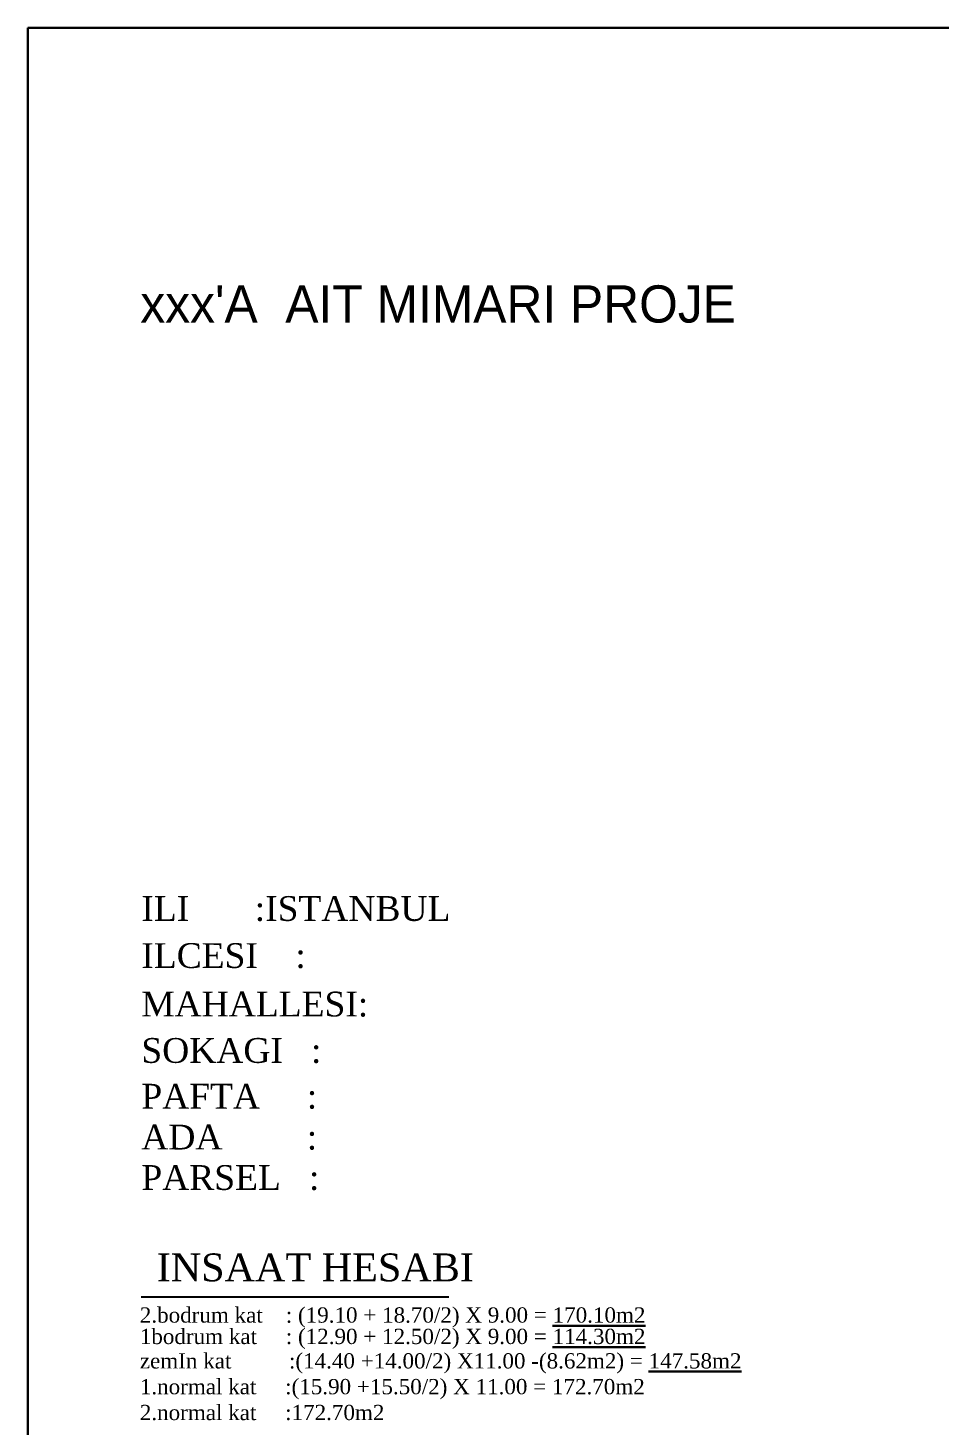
# Model space of a CAD drawing. Header units: millimetres. Extents: x 35860 to 71103, y -11298 to -8385.
# Drawn here: x 38060 to 38898, y -9790 to -8505 of the extents above; entities that cross this region are included whole.
import ezdxf

# ---------------------------------------------------------------- set-up
doc = ezdxf.new("R2010")
doc.units = ezdxf.units.MM
doc.header["$MEASUREMENT"] = 0
doc.layers.add('03_Yazı', color=1, linetype='Continuous', lineweight=30)
doc.layers.add('OLC', color=254, linetype='Continuous')
doc.styles.add('T', font='')
doc.styles.add('UNIVCH', font='univch', dxfattribs={"height": 0.5})
doc.styles.get('T').set_extended_font_data('Times New Roman Tur')

msp = doc.modelspace()

# ---------------------------------------------------------------- linework, layer by layer
at = {"layer": '03_Yazı'}
msp.add_lwpolyline([(38060.1, -8504.9), (40656.1, -8504.9), (40656.1, -11297.8), (38060.1, -11297.8)], close=True, dxfattribs=at)
at = {"layer": 'OLC', "ltscale": 0.5}
msp.add_line((38164.1, -9672.5), (38447.1, -9672.5), dxfattribs=at)

# ---------------------------------------------------------------- texts
at = {"layer": '03_Yazı'}
for s, height, style, p in [("xxx'A  AIT MIMARI PROJE", 34.222, 'UNIVCH', (38163.5, -8776)), ('ILI       :ISTANBUL', 22.815, 'T', (38164.4, -9326.5)), ('ILCESI    :', 22.815, 'T', (38164.4, -9369.8)), ('MAHALLESI:', 22.82, 'T', (38164.4, -9414.4)), ('SOKAGI   :', 22.82, 'T', (38164.4, -9457.1)), ('PAFTA     :', 22.815, 'T', (38164.4, -9499.2)), ('ADA         :', 22.815, 'T', (38164.4, -9536.8)), ('PARSEL   :', 22.82, 'T', (38164.4, -9574)), ('INSAAT HESABI', 25.667, 'T', (38178.5, -9658.1)), ('2.bodrum kat    : (19.10 + 18.70/2) X 9.00 = %%U170.10m2', 14.04, 'T', (38163, -9696.1)), ('1bodrum kat     : (12.90 + 12.50/2) X 9.00 = %%U114.30m2', 14.04, 'T', (38163, -9715.8)), ('zemIn kat          :(14.40 +14.00/2) X11.00 -(8.62m2) = %%U147.58m2', 14.04, 'T', (38163, -9738.3)), ('1.normal kat     :(15.90 +15.50/2) X 11.00 = 172.70m2', 14.04, 'T', (38163, -9762)), ('2.normal kat     :172.70m2', 14.04, 'T', (38163, -9785.8))]:
    msp.add_text(s, height=height, dxfattribs=dict(at, style=style)).set_placement(p)

doc.saveas('drawing.dxf')
